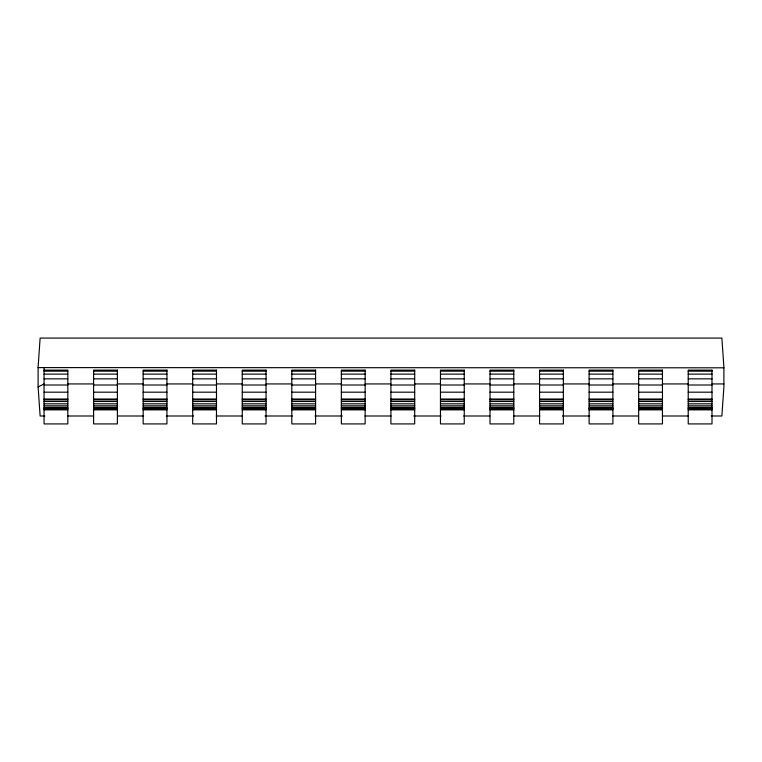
<?xml version="1.0" encoding="UTF-8"?>
<svg xmlns="http://www.w3.org/2000/svg" width="762" height="762" viewBox="0 0 762 762"><rect width="100%" height="100%" fill="white"/><g stroke="black" fill="none" stroke-linecap="round" stroke-linejoin="round"><path stroke-width="1.14" d="M44.891 415.995L40.129 415.995L38.1 386.944L44.044 383.934M38.1 367.598L723.9 367.808M44.044 370.142L67.828 370.142L67.828 423.92L44.044 423.92L44.044 367.808M44.044 371.151L67.828 371.151M93.602 371.151L117.386 371.151M143.151 371.151L166.935 371.151M192.7 371.151L216.484 371.151M242.259 371.151L266.043 371.151M291.808 371.151L315.592 371.151M341.357 371.151L365.141 371.151M390.906 371.151L414.699 371.151M440.465 371.151L464.248 371.151M490.014 371.151L513.798 371.151M539.563 371.151L563.356 371.151M589.121 371.151L612.905 371.151M638.67 371.151L662.454 371.151M688.219 371.151L712.003 371.151M44.044 374.123L67.828 374.123M93.602 374.123L117.386 374.123M143.151 374.123L166.935 374.123M192.7 374.123L216.484 374.123M242.259 374.123L266.043 374.123M291.808 374.123L315.592 374.123M341.357 374.123L365.141 374.123M390.906 374.123L414.699 374.123M440.465 374.123L464.248 374.123M490.014 374.123L513.798 374.123M539.563 374.123L563.356 374.123M589.121 374.123L612.905 374.123M638.67 374.123L662.454 374.123M688.219 374.123L712.003 374.123M44.044 378.847L67.828 378.847M93.602 378.847L117.386 378.847M143.151 378.847L166.935 378.847M192.7 378.847L216.484 378.847M242.259 378.847L266.043 378.847M291.808 378.847L315.592 378.847M341.357 378.847L365.141 378.847M390.906 378.847L414.699 378.847M440.465 378.847L464.248 378.847M490.014 378.847L513.798 378.847M539.563 378.847L563.356 378.847M589.121 378.847L612.905 378.847M638.67 378.847L662.454 378.847M688.219 378.847L712.003 378.847M67.828 383.934L93.602 383.934M117.386 383.934L143.151 383.934M166.935 383.934L192.7 383.934M216.484 383.934L242.259 383.934M266.043 383.934L291.808 383.934M315.592 383.934L341.357 383.934M365.141 383.934L390.906 383.934M414.699 383.934L440.465 383.934M464.248 383.934L490.014 383.934M513.798 383.934L539.563 383.934M563.356 383.934L589.121 383.934M612.905 383.934L638.67 383.934M662.454 383.934L688.219 383.934M712.003 383.934L723.9 383.934M44.044 385.01L67.828 385.01M93.602 385.01L117.386 385.01M143.151 385.01L166.935 385.01M192.7 385.01L216.484 385.01M242.259 385.01L266.043 385.01M291.808 385.01L315.592 385.01M341.357 385.01L365.141 385.01M390.906 385.01L414.699 385.01M440.465 385.01L464.248 385.01M490.014 385.01L513.798 385.01M539.563 385.01L563.356 385.01M589.121 385.01L612.905 385.01M638.67 385.01L662.454 385.01M688.219 385.01L712.003 385.01M44.044 392.182L67.828 392.182M93.602 392.182L117.386 392.182M143.151 392.182L166.935 392.182M192.7 392.182L216.484 392.182M242.259 392.182L266.043 392.182M291.808 392.182L315.592 392.182M341.357 392.182L365.141 392.182M390.906 392.182L414.699 392.182M440.465 392.182L464.248 392.182M490.014 392.182L513.798 392.182M539.563 392.182L563.356 392.182M589.121 392.182L612.905 392.182M638.67 392.182L662.454 392.182M688.219 392.182L712.003 392.182M44.044 399.021L67.828 399.021M93.602 399.021L117.386 399.021M143.151 399.021L166.935 399.021M192.7 399.021L216.484 399.021M242.259 399.021L266.043 399.021M291.808 399.021L315.592 399.021M341.357 399.021L365.141 399.021M390.906 399.021L414.699 399.021M440.465 399.021L464.248 399.021M490.014 399.021L513.798 399.021M539.563 399.021L563.356 399.021M589.121 399.021L612.905 399.021M638.67 399.021L662.454 399.021M688.219 399.021L712.003 399.021M44.044 399.869L67.828 399.869M93.602 399.869L117.386 399.869M143.151 399.869L166.935 399.869M192.7 399.869L216.484 399.869M242.259 399.869L266.043 399.869M291.808 399.869L315.592 399.869M341.357 399.869L365.141 399.869M390.906 399.869L414.699 399.869M440.465 399.869L464.248 399.869M490.014 399.869L513.798 399.869M539.563 399.869L563.356 399.869M589.121 399.869L612.905 399.869M638.67 399.869L662.454 399.869M688.219 399.869L712.003 399.869M44.044 401.498L67.828 401.498M93.602 401.498L117.386 401.498M143.151 401.498L166.935 401.498M192.7 401.498L216.484 401.498M242.259 401.498L266.043 401.498M291.808 401.498L315.592 401.498M341.357 401.498L365.141 401.498M390.906 401.498L414.699 401.498M440.465 401.498L464.248 401.498M490.014 401.498L513.798 401.498M539.563 401.498L563.356 401.498M589.121 401.498L612.905 401.498M638.67 401.498L662.454 401.498M688.219 401.498L712.003 401.498M44.044 403.822L67.828 403.822M93.602 403.822L117.386 403.822M143.151 403.822L166.935 403.822M192.7 403.822L216.484 403.822M242.259 403.822L266.043 403.822M291.808 403.822L315.592 403.822M341.357 403.822L365.141 403.822M390.906 403.822L414.699 403.822M440.465 403.822L464.248 403.822M490.014 403.822L513.798 403.822M539.563 403.822L563.356 403.822M589.121 403.822L612.905 403.822M638.67 403.822L662.454 403.822M688.219 403.822L712.003 403.822M44.044 405.841L67.828 405.841M93.602 405.841L117.386 405.841M143.151 405.841L166.935 405.841M192.7 405.841L216.484 405.841M242.259 405.841L266.043 405.841M291.808 405.841L315.592 405.841M341.357 405.841L365.141 405.841M390.906 405.841L414.699 405.841M440.465 405.841L464.248 405.841M490.014 405.841L513.798 405.841M539.563 405.841L563.356 405.841M589.121 405.841L612.905 405.841M638.67 405.841L662.454 405.841M688.219 405.841L712.003 405.841M44.044 407.422L67.828 407.422M93.602 407.422L117.386 407.422M143.151 407.422L166.935 407.422M192.7 407.422L216.484 407.422M242.259 407.422L266.043 407.422M291.808 407.422L315.592 407.422M341.357 407.422L365.141 407.422M390.906 407.422L414.699 407.422M440.465 407.422L464.248 407.422M490.014 407.422L513.798 407.422M539.563 407.422L563.356 407.422M589.121 407.422L612.905 407.422M638.67 407.422L662.454 407.422M688.219 407.422L712.003 407.422M44.044 408.47L67.828 408.47M93.602 408.47L117.386 408.47M143.151 408.47L166.935 408.47M192.7 408.47L216.484 408.47M242.259 408.47L266.043 408.47M291.808 408.47L315.592 408.47M341.357 408.47L365.141 408.47M390.906 408.47L414.699 408.47M440.465 408.47L464.248 408.47M490.014 408.47L513.798 408.47M539.563 408.47L563.356 408.47M589.121 408.47L612.905 408.47M638.67 408.47L662.454 408.47M688.219 408.47L712.003 408.47M44.044 408.918L67.828 408.918M93.602 408.918L117.386 408.918M143.151 408.918L166.935 408.918M192.7 408.918L216.484 408.918M242.259 408.918L266.043 408.918M291.808 408.918L315.592 408.918M341.357 408.918L365.141 408.918M390.906 408.918L414.699 408.918M440.465 408.918L464.248 408.918M490.014 408.918L513.798 408.918M539.563 408.918L563.356 408.918M589.121 408.918L612.905 408.918M638.67 408.918L662.454 408.918M688.219 408.918L712.003 408.918M44.044 409.851L67.828 409.851M93.602 409.851L117.386 409.851M143.151 409.851L166.935 409.851M192.7 409.851L216.484 409.851M242.259 409.851L266.043 409.851M291.808 409.851L315.592 409.851M341.357 409.851L365.141 409.851M390.906 409.851L414.699 409.851M440.465 409.851L464.248 409.851M490.014 409.851L513.798 409.851M539.563 409.851L563.356 409.851M589.121 409.851L612.905 409.851M638.67 409.851L662.454 409.851M688.219 409.851L712.003 409.851M67.494 415.995L93.669 415.995M117.462 415.995L143.637 415.995M166.249 415.995L193.615 415.995M216.218 415.995L242.392 415.995M264.995 415.995L292.36 415.995M314.963 415.995L342.328 415.995M364.941 415.995L391.116 415.995M413.718 415.995L441.084 415.995M463.687 415.995L489.861 415.995M513.655 415.995L539.839 415.995M562.442 415.995L589.807 415.995M612.41 415.995L638.585 415.995M662.378 415.995L688.553 415.995M711.165 415.995L721.871 415.995L723.9 386.944L723.9 367.122L721.871 338.08L40.129 338.08L38.1 367.122L38.1 386.944M117.386 370.142L93.602 370.142L93.602 423.92L117.386 423.92L117.386 370.142M166.935 370.142L143.151 370.142L143.151 423.92L166.935 423.92L166.935 370.142M216.484 370.142L192.7 370.142L192.7 423.92L216.484 423.92L216.484 370.142M266.043 370.142L242.259 370.142L242.259 423.92L266.043 423.92L266.043 370.142M315.592 370.142L291.808 370.142L291.808 423.92L315.592 423.92L315.592 370.142M365.141 370.142L341.357 370.142L341.357 423.92L365.141 423.92L365.141 370.142M414.699 370.142L390.906 370.142L390.906 423.92L414.699 423.92L414.699 370.142M464.248 370.142L440.465 370.142L440.465 423.92L464.248 423.92L464.248 370.142M513.798 370.142L490.014 370.142L490.014 423.92L513.798 423.92L513.798 370.142M563.356 370.142L539.563 370.142L539.563 423.92L563.356 423.92L563.356 370.142M612.905 370.142L589.121 370.142L589.121 423.92L612.905 423.92L612.905 370.142M662.454 370.142L638.67 370.142L638.67 423.92L662.454 423.92L662.454 370.142M712.003 370.142L688.219 370.142L688.219 423.92L712.003 423.92L712.003 370.142"/></g></svg>
